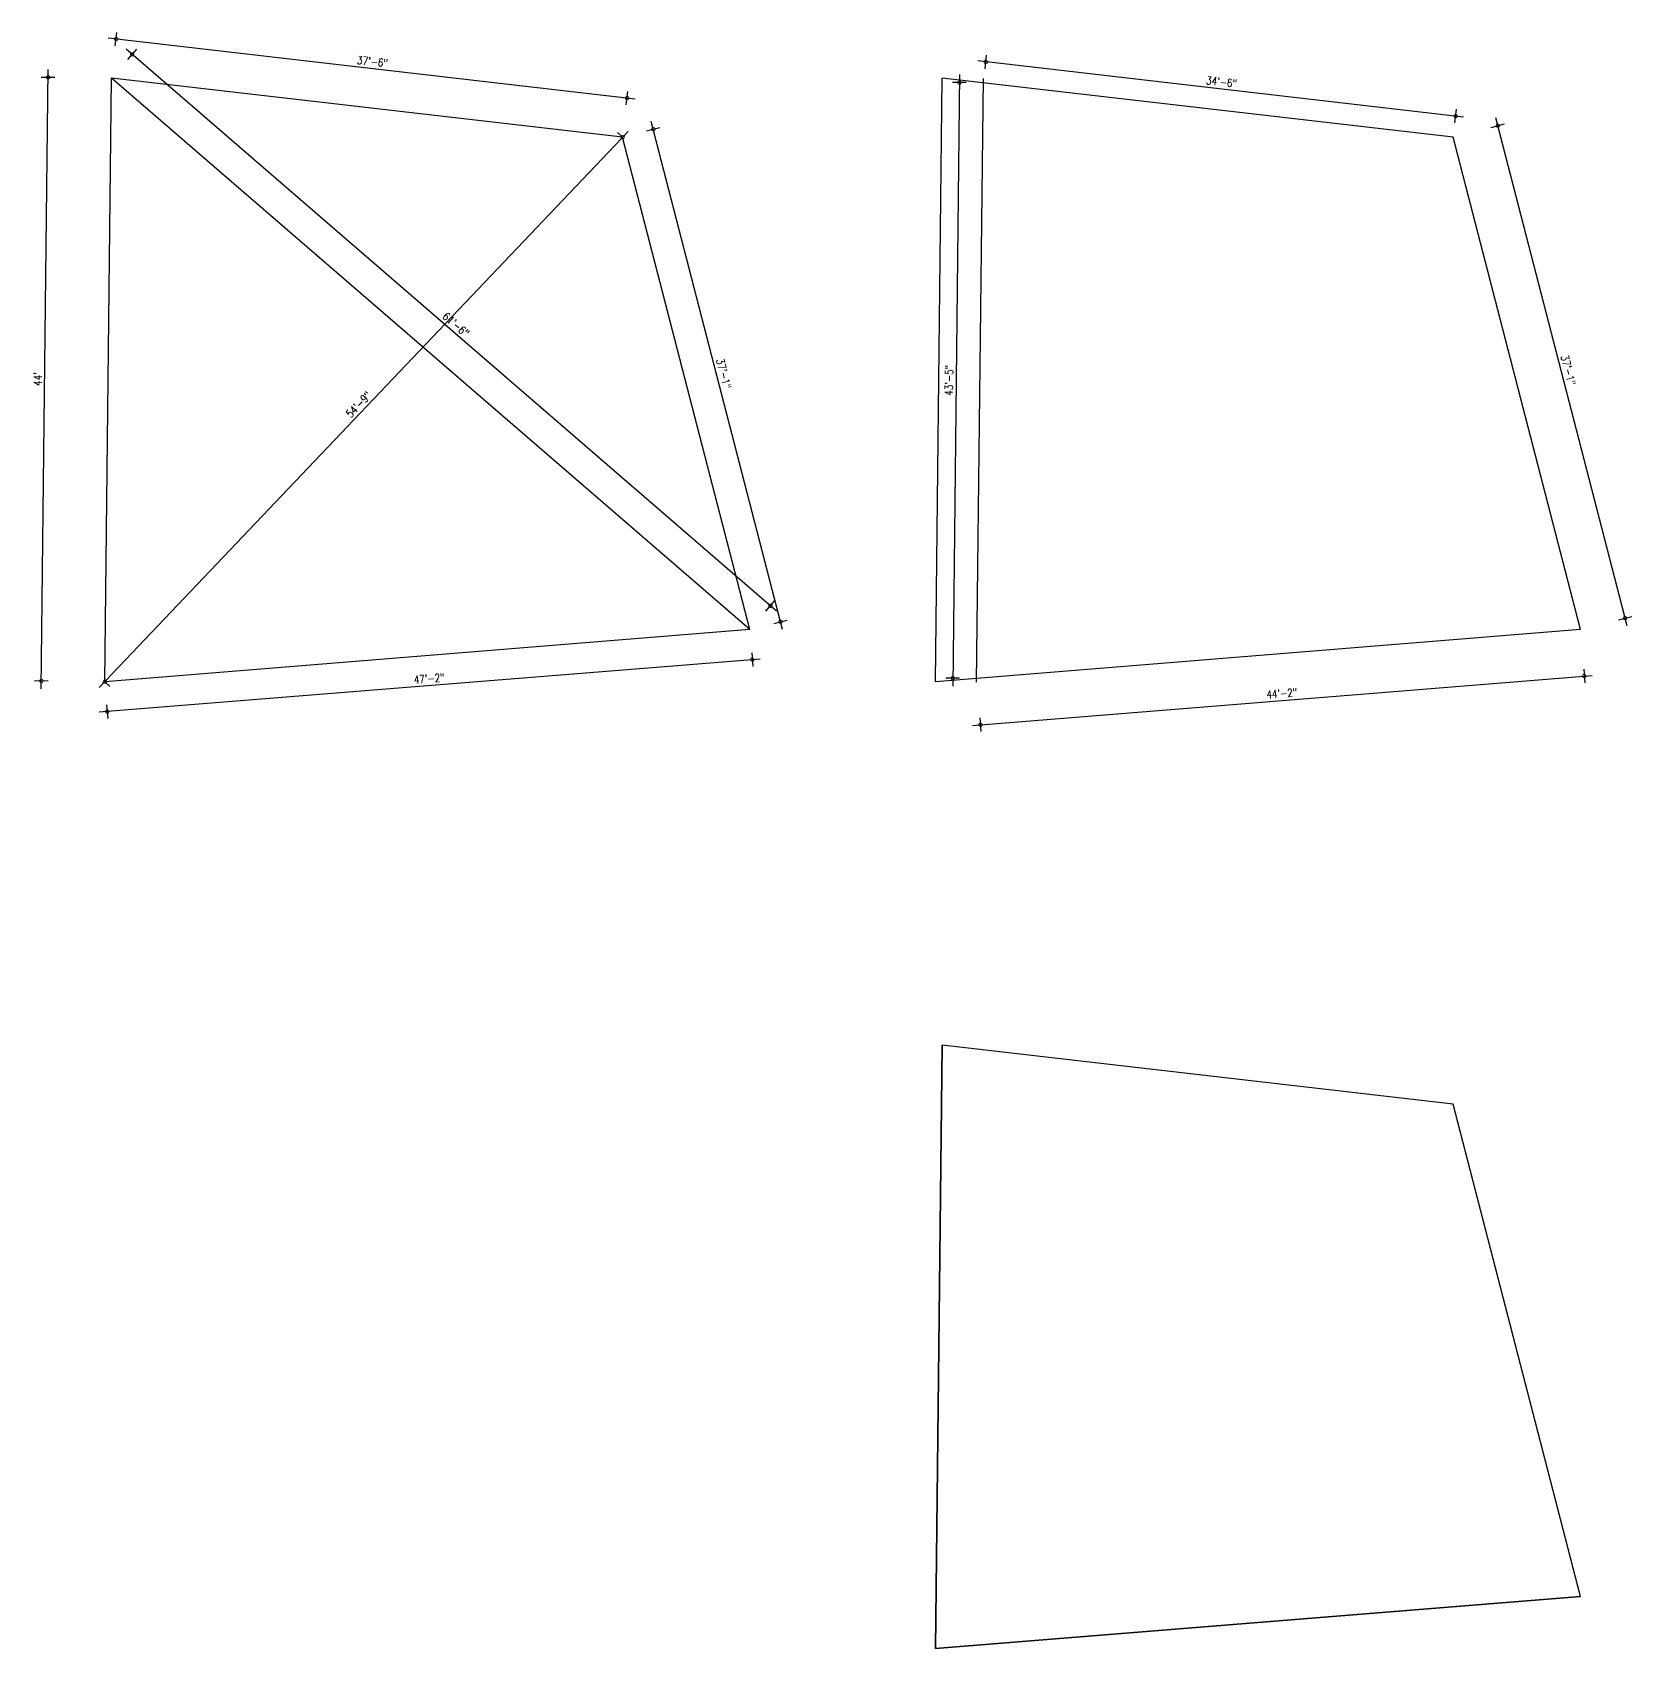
# Model space of a CAD drawing. Header units: inches. Extents: x 352731 to 371558, y -52658 to -39161.
# Drawn here: x 363132 to 364531, y -47131 to -45717 of the extents above; entities that cross this region are included whole.
import ezdxf

# ---------------------------------------------------------------- set-up
doc = ezdxf.new("R2010")
doc.units = ezdxf.units.IN
doc.header["$LTSCALE"] = 2
doc.header["$MEASUREMENT"] = 0
doc.header["$PDMODE"] = 34
doc.layers.get('0').update_dxf_attribs({"linetype": 'CONTINUOUS'})
doc.layers.get('DEFPOINTS').update_dxf_attribs({"color": 141, "linetype": 'CONTINUOUS'})
doc.styles.add('ROMANS', font='Romans.shx', dxfattribs={"width": 0.8})
doc.dimstyles.new('8 SCALE', dxfattribs={"dimscale": 0, "dimtxt": 7, "dimasz": 6, "dimexe": 6, "dimexo": 2, "dimgap": 2, "dimtad": 1, "dimdec": 0, "dimzin": 0, "dimdsep": 46, "dimlunit": 4, "dimtxsty": 'ROMANS', "dimblk": 'DOTSMALL', "dimcen": 0, "dimdle": 7, "dimclrd": 8, "dimclre": 8, "dimclrt": 3, "dimadec": 0, "dimazin": 0, "dimtfac": 1, "dimtdec": 0, "dimtofl": 0, "dimtmove": 2, "dimatfit": 3, "dimfxl": 6, "dimfxlon": 1, "dimtolj": 1, "dimtzin": 0, "dimarcsym": 0})

# ---------------------------------------------------------------- blocks, each defined once
blk = doc.blocks.new('_DOTSMALL')
at = {"color": 0, "linetype": 'ByBlock', "const_width": 0.5}
blk.add_lwpolyline([(-0.0625, 0, 1), (0.0625, 0, 1)], format="xyb", close=True, dxfattribs=at)
blk = doc.blocks.new('*D436')
at = {"color": 8, "lineweight": -2, "ltscale": 0.5, "transparency": 16777216}
for p, q in [((363658.9, -45775.3), (363197.9, -45722.1)), ((363204.2, -45728.9), (363205.6, -45717)), ((363651.2, -45780.5), (363652.6, -45768.6))]:
    blk.add_line(p, q, dxfattribs=at)
at = {"layer": 'DEFPOINTS', "color": 0, "ltscale": 0.5, "transparency": 16777216}
for p in [(363204.9, -45722.9), (363200.9, -45757.1), (363648, -45808.7)]:
    blk.add_point(p, dxfattribs=at)
at = {"color": 8, "lineweight": -2, "ltscale": 0.5, "transparency": 16777216, "xscale": 6, "yscale": 6, "zscale": 6}
for p, rotation in [((363204.9, -45722.9), 173.4156412186379), ((363651.9, -45774.5), 353.4156412186379)]:
    blk.add_blockref('_DOTSMALL', p, dxfattribs=dict(at, rotation=rotation))
at = {"color": 3, "ltscale": 0.5, "transparency": 16777216, "insert": (363429.1, -45742.6), "char_height": 7, "attachment_point": 5, "rotation": 353.4156, "style": 'ROMANS'}
blk.add_mtext('\\A1;37\'-6"', dxfattribs=at)
blk = doc.blocks.new('*D437')
at = {"color": 8, "lineweight": -2, "ltscale": 0.5, "transparency": 16777216}
for p, q in [((363787.8, -46239.4), (363673, -45794.9)), ((363669, -45803.2), (363680.6, -45800.2)), ((363780.3, -46234.1), (363791.9, -46231.1))]:
    blk.add_line(p, q, dxfattribs=at)
at = {"layer": 'DEFPOINTS', "color": 0, "ltscale": 0.5, "transparency": 16777216}
for p in [(363648, -45808.7), (363674.8, -45801.7), (363759.2, -46239.5)]:
    blk.add_point(p, dxfattribs=at)
at = {"color": 8, "lineweight": -2, "ltscale": 0.5, "transparency": 16777216, "xscale": 6, "yscale": 6, "zscale": 6}
for p, rotation in [((363674.8, -45801.7), 104.482138585315), ((363786.1, -46232.6), 284.4821385853149)]:
    blk.add_blockref('_DOTSMALL', p, dxfattribs=dict(at, rotation=rotation))
at = {"color": 3, "ltscale": 0.5, "transparency": 16777216, "insert": (363736.4, -46015.6), "char_height": 7, "attachment_point": 5, "rotation": 284.4821, "style": 'ROMANS'}
blk.add_mtext('\\A1;37\'-1"', dxfattribs=at)
blk = doc.blocks.new('*D438')
at = {"color": 8, "lineweight": -2, "ltscale": 0.5, "transparency": 16777216}
for p, q in [((363760.9, -46259.8), (363761.8, -46271.7)), ((363768.3, -46265.2), (363190.1, -46311.8)), ((363196.6, -46305.3), (363197.6, -46317.2))]:
    blk.add_line(p, q, dxfattribs=at)
at = {"layer": 'DEFPOINTS', "color": 0, "ltscale": 0.5, "transparency": 16777216}
for p in [(363759.2, -46239.5), (363195, -46285), (363197.1, -46311.2)]:
    blk.add_point(p, dxfattribs=at)
at = {"color": 8, "lineweight": -2, "ltscale": 0.5, "transparency": 16777216, "xscale": 6, "yscale": 6, "zscale": 6}
for p, rotation in [((363761.4, -46265.7), 4.61093881385768), ((363197.1, -46311.2), 184.6109388138577)]:
    blk.add_blockref('_DOTSMALL', p, dxfattribs=dict(at, rotation=rotation))
at = {"color": 3, "ltscale": 0.5, "transparency": 16777216, "insert": (363478.7, -46282.3), "char_height": 7, "attachment_point": 5, "rotation": 4.6109, "style": 'ROMANS'}
blk.add_mtext('\\A1;47\'-2"', dxfattribs=at)
blk = doc.blocks.new('*D439')
at = {"color": 8, "lineweight": -2, "ltscale": 0.5, "transparency": 16777216}
for p, q in [((363139.4, -46291.4), (363145.5, -45749.4)), ((363151.4, -45756.5), (363139.4, -45756.4)), ((363145.5, -46284.5), (363133.5, -46284.3))]:
    blk.add_line(p, q, dxfattribs=at)
at = {"layer": 'DEFPOINTS', "color": 0, "ltscale": 0.5, "transparency": 16777216}
for p in [(363145.4, -45756.4), (363200.9, -45757.1), (363195, -46285)]:
    blk.add_point(p, dxfattribs=at)
at = {"color": 8, "lineweight": -2, "ltscale": 0.5, "transparency": 16777216, "xscale": 6, "yscale": 6, "zscale": 6}
for p, rotation in [((363145.4, -45756.4), 89.35652801203919), ((363139.5, -46284.4), 269.3565280120392)]:
    blk.add_blockref('_DOTSMALL', p, dxfattribs=dict(at, rotation=rotation))
at = {"color": 3, "ltscale": 0.5, "transparency": 16777216, "insert": (363136.3, -46020.3), "char_height": 7, "attachment_point": 5, "rotation": 89.3565, "style": 'ROMANS'}
blk.add_mtext("\\A1;44'", dxfattribs=at)
blk = doc.blocks.new('*D440')
at = {"color": 8, "lineweight": -2, "ltscale": 0.5, "transparency": 16777216}
for p, q in [((363782.6, -46223.2), (363213.7, -45731.6)), ((363215, -45740.7), (363222.9, -45731.6)), ((363773.4, -46223.2), (363781.2, -46214.1))]:
    blk.add_line(p, q, dxfattribs=at)
at = {"layer": 'DEFPOINTS', "color": 0, "ltscale": 0.5, "transparency": 16777216}
for p in [(363219, -45736.2), (363200.9, -45757.1), (363759.2, -46239.5)]:
    blk.add_point(p, dxfattribs=at)
at = {"color": 8, "lineweight": -2, "ltscale": 0.5, "transparency": 16777216, "xscale": 6, "yscale": 6, "zscale": 6}
for p, rotation in [((363219, -45736.2), 139.1686059417734), ((363777.3, -46218.6), 319.1686059417734)]:
    blk.add_blockref('_DOTSMALL', p, dxfattribs=dict(at, rotation=rotation))
at = {"color": 3, "ltscale": 0.5, "transparency": 16777216, "insert": (363502.2, -45972.7), "char_height": 7, "attachment_point": 5, "rotation": 319.1686, "style": 'ROMANS'}
blk.add_mtext('\\A1;61\'-6"', dxfattribs=at)
blk = doc.blocks.new('*D447')
at = {"color": 8, "lineweight": -2, "ltscale": 0.5, "transparency": 16777216}
for p, q in [((363190.2, -46290.1), (363652.8, -45803.6)), ((363648, -45808.7), (363643.6, -45804.5)), ((363195, -46285), (363199.4, -46289.2))]:
    blk.add_line(p, q, dxfattribs=at)
at = {"layer": 'DEFPOINTS', "color": 0, "ltscale": 0.5, "transparency": 16777216}
for p in [(363648, -45808.7), (363648, -45808.7), (363195, -46285)]:
    blk.add_point(p, dxfattribs=at)
at = {"color": 8, "lineweight": -2, "ltscale": 0.5, "transparency": 16777216, "xscale": 6, "yscale": 6, "zscale": 6}
for p, rotation in [((363648, -45808.7), 46.44271041382918), ((363195, -46285), 226.4427104138292)]:
    blk.add_blockref('_DOTSMALL', p, dxfattribs=dict(at, rotation=rotation))
at = {"color": 3, "ltscale": 0.5, "transparency": 16777216, "insert": (363417, -46042.6), "char_height": 7, "attachment_point": 5, "rotation": 46.4427, "style": 'ROMANS'}
blk.add_mtext('\\A1;54\'-9"', dxfattribs=at)
blk = doc.blocks.new('*D459')
at = {"color": 8, "lineweight": -2, "ltscale": 0.5, "transparency": 16777216}
for p, q in [((364488.7, -46274.1), (364489.7, -46286.1)), ((363954, -46323.3), (364496.1, -46279.6)), ((363960.5, -46316.7), (363961.4, -46328.7))]:
    blk.add_line(p, q, dxfattribs=at)
at = {"layer": 'DEFPOINTS', "color": 0, "ltscale": 0.5, "transparency": 16777216}
for p in [(364485.9, -46239.5), (363957.7, -46282.1), (364489.2, -46280.1)]:
    blk.add_point(p, dxfattribs=at)
at = {"color": 8, "lineweight": -2, "ltscale": 0.5, "transparency": 16777216, "xscale": 6, "yscale": 6, "zscale": 6}
for p, rotation in [((364489.2, -46280.1), 4.61093881385841), ((363961, -46322.7), 184.6109388138584)]:
    blk.add_blockref('_DOTSMALL', p, dxfattribs=dict(at, rotation=rotation))
at = {"color": 3, "ltscale": 0.5, "transparency": 16777216, "insert": (364224.6, -46295.3), "char_height": 7, "attachment_point": 5, "rotation": 4.6109, "style": 'ROMANS'}
blk.add_mtext('\\A1;44\'-2"', dxfattribs=at)
blk = doc.blocks.new('*D460')
at = {"color": 8, "lineweight": -2, "ltscale": 0.5, "transparency": 16777216}
for p, q in [((364407.8, -45800.1), (364419.4, -45797.1)), ((364526.6, -46236.2), (364411.8, -45791.8)), ((364519.1, -46230.9), (364530.7, -46227.9))]:
    blk.add_line(p, q, dxfattribs=at)
at = {"layer": 'DEFPOINTS', "color": 0, "ltscale": 0.5, "transparency": 16777216}
for p in [(364374.6, -45808.7), (364413.6, -45798.6), (364485.9, -46239.5)]:
    blk.add_point(p, dxfattribs=at)
at = {"color": 8, "lineweight": -2, "ltscale": 0.5, "transparency": 16777216, "xscale": 6, "yscale": 6, "zscale": 6}
for p, rotation in [((364413.6, -45798.6), 104.4821385853159), ((364524.9, -46229.4), 284.4821385853159)]:
    blk.add_blockref('_DOTSMALL', p, dxfattribs=dict(at, rotation=rotation))
at = {"color": 3, "ltscale": 0.5, "transparency": 16777216, "insert": (364475.2, -46012.5), "char_height": 7, "attachment_point": 5, "rotation": 284.4821, "style": 'ROMANS'}
blk.add_mtext('\\A1;37\'-1"', dxfattribs=at)
blk = doc.blocks.new('*D461')
at = {"color": 8, "lineweight": -2, "ltscale": 0.5, "transparency": 16777216}
for p, q in [((363965, -45748.8), (363966.3, -45736.9)), ((364383.7, -45791.1), (363958.7, -45742)), ((364376, -45796.2), (364377.4, -45784.3))]:
    blk.add_line(p, q, dxfattribs=at)
at = {"layer": 'DEFPOINTS', "color": 0, "ltscale": 0.5, "transparency": 16777216}
for p in [(363965.7, -45742.8), (363963.5, -45761.2), (364374.6, -45808.7)]:
    blk.add_point(p, dxfattribs=at)
at = {"color": 8, "lineweight": -2, "ltscale": 0.5, "transparency": 16777216, "xscale": 6, "yscale": 6, "zscale": 6}
for p, rotation in [((363965.7, -45742.8), 173.4156412186381), ((364376.7, -45790.3), 353.4156412186381)]:
    blk.add_blockref('_DOTSMALL', p, dxfattribs=dict(at, rotation=rotation))
at = {"color": 3, "ltscale": 0.5, "transparency": 16777216, "insert": (364171.9, -45760.4), "char_height": 7, "attachment_point": 5, "rotation": 353.4156, "style": 'ROMANS'}
blk.add_mtext('\\A1;34\'-6"', dxfattribs=at)
blk = doc.blocks.new('*D462')
at = {"color": 8, "lineweight": -2, "ltscale": 0.5, "transparency": 16777216}
for p, q in [((363942.7, -45754), (363936.7, -46288.9)), ((363948.6, -45761), (363936.6, -45760.9)), ((363942.8, -46281.9), (363930.8, -46281.8))]:
    blk.add_line(p, q, dxfattribs=at)
at = {"layer": 'DEFPOINTS', "color": 0, "ltscale": 0.5, "transparency": 16777216}
for p in [(363963.5, -45761.2), (363936.8, -46281.9), (363957.7, -46282.1)]:
    blk.add_point(p, dxfattribs=at)
at = {"color": 8, "lineweight": -2, "ltscale": 0.5, "transparency": 16777216, "xscale": 6, "yscale": 6, "zscale": 6}
for p, rotation in [((363942.6, -45761), 89.35652801204442), ((363936.8, -46281.9), 269.3565280120444)]:
    blk.add_blockref('_DOTSMALL', p, dxfattribs=dict(at, rotation=rotation))
at = {"color": 3, "ltscale": 0.5, "transparency": 16777216, "insert": (363933.5, -46021.4), "char_height": 7, "attachment_point": 5, "rotation": 89.3565, "style": 'ROMANS'}
blk.add_mtext('\\A1;43\'-5"', dxfattribs=at)

msp = doc.modelspace()

# ---------------------------------------------------------------- linework, layer by layer
at = {"ltscale": 0.5}
for p, q in [((363195, -46285), (363200.9, -45757.1)), ((363648, -45808.7), (363200.9, -45757.1)), ((363759.2, -46239.5), (363200.9, -45757.1)), ((363921.6, -46285), (363927.6, -45757.1)), ((364374.6, -45808.7), (363927.6, -45757.1)), ((363957.6, -46285.4), (363963.6, -45757.5)), ((363759.2, -46239.5), (363648, -45808.7)), ((364485.9, -46239.5), (364374.6, -45808.7)), ((363759.2, -46239.5), (363195, -46285)), ((364485.9, -46239.5), (363921.6, -46285)), ((363921.6, -47130.9), (363927.6, -46602.9)), ((364374.6, -46654.5), (363927.6, -46602.9)), ((364485.9, -47085.4), (364374.6, -46654.5)), ((364485.9, -47085.4), (363921.6, -47130.9))]:
    msp.add_line(p, q, dxfattribs=at)
msp.add_lwpolyline([(364374.6, -46654.5), (363927.6, -46602.9), (363921.6, -47130.9), (364485.9, -47085.4)], close=True, dxfattribs=at)

# ---------------------------------------------------------------- dimensions: what is measured, and where the dimension line sits
for p1, p2, distance, picture, middle in [((363648, -45808.7), (363200.9, -45757.1), -34.3, '*D436', (363429.1, -45742.6)), ((363759.2, -46239.5), (363200.9, -45757.1), -27.6, '*D440', (363502.2, -45972.7)), ((364374.6, -45808.7), (363963.5, -45761.2), -18.5, '*D461', (364171.9, -45760.4)), ((363195, -46285), (363200.9, -45757.1), 55.5, '*D439', (363136.3, -46020.3)), ((363963.5, -45761.2), (363957.7, -46282.1), -20.9, '*D462', (363933.5, -46021.4)), ((363759.2, -46239.5), (363648, -45808.7), -27.7, '*D437', (363736.4, -46015.6)), ((364485.9, -46239.5), (364374.6, -45808.7), -40.3, '*D460', (364475.2, -46012.5)), ((363195, -46285), (363648, -45808.7), 0, '*D447', (363417, -46042.6)), ((363759.2, -46239.5), (363195, -46285), 26.3, '*D438', (363478.7, -46282.3)), ((363957.7, -46282.1), (364485.9, -46239.5), -40.7, '*D459', (364224.6, -46295.3))]:
    dim = msp.add_aligned_dim(p1=p1, p2=p2, distance=distance, dimstyle='8 SCALE', override={"dimscale": 1}, dxfattribs=at)
    dim.commit()
    dim.dimension.update_dxf_attribs({"geometry": picture, "text_midpoint": middle})

doc.saveas('drawing.dxf')
